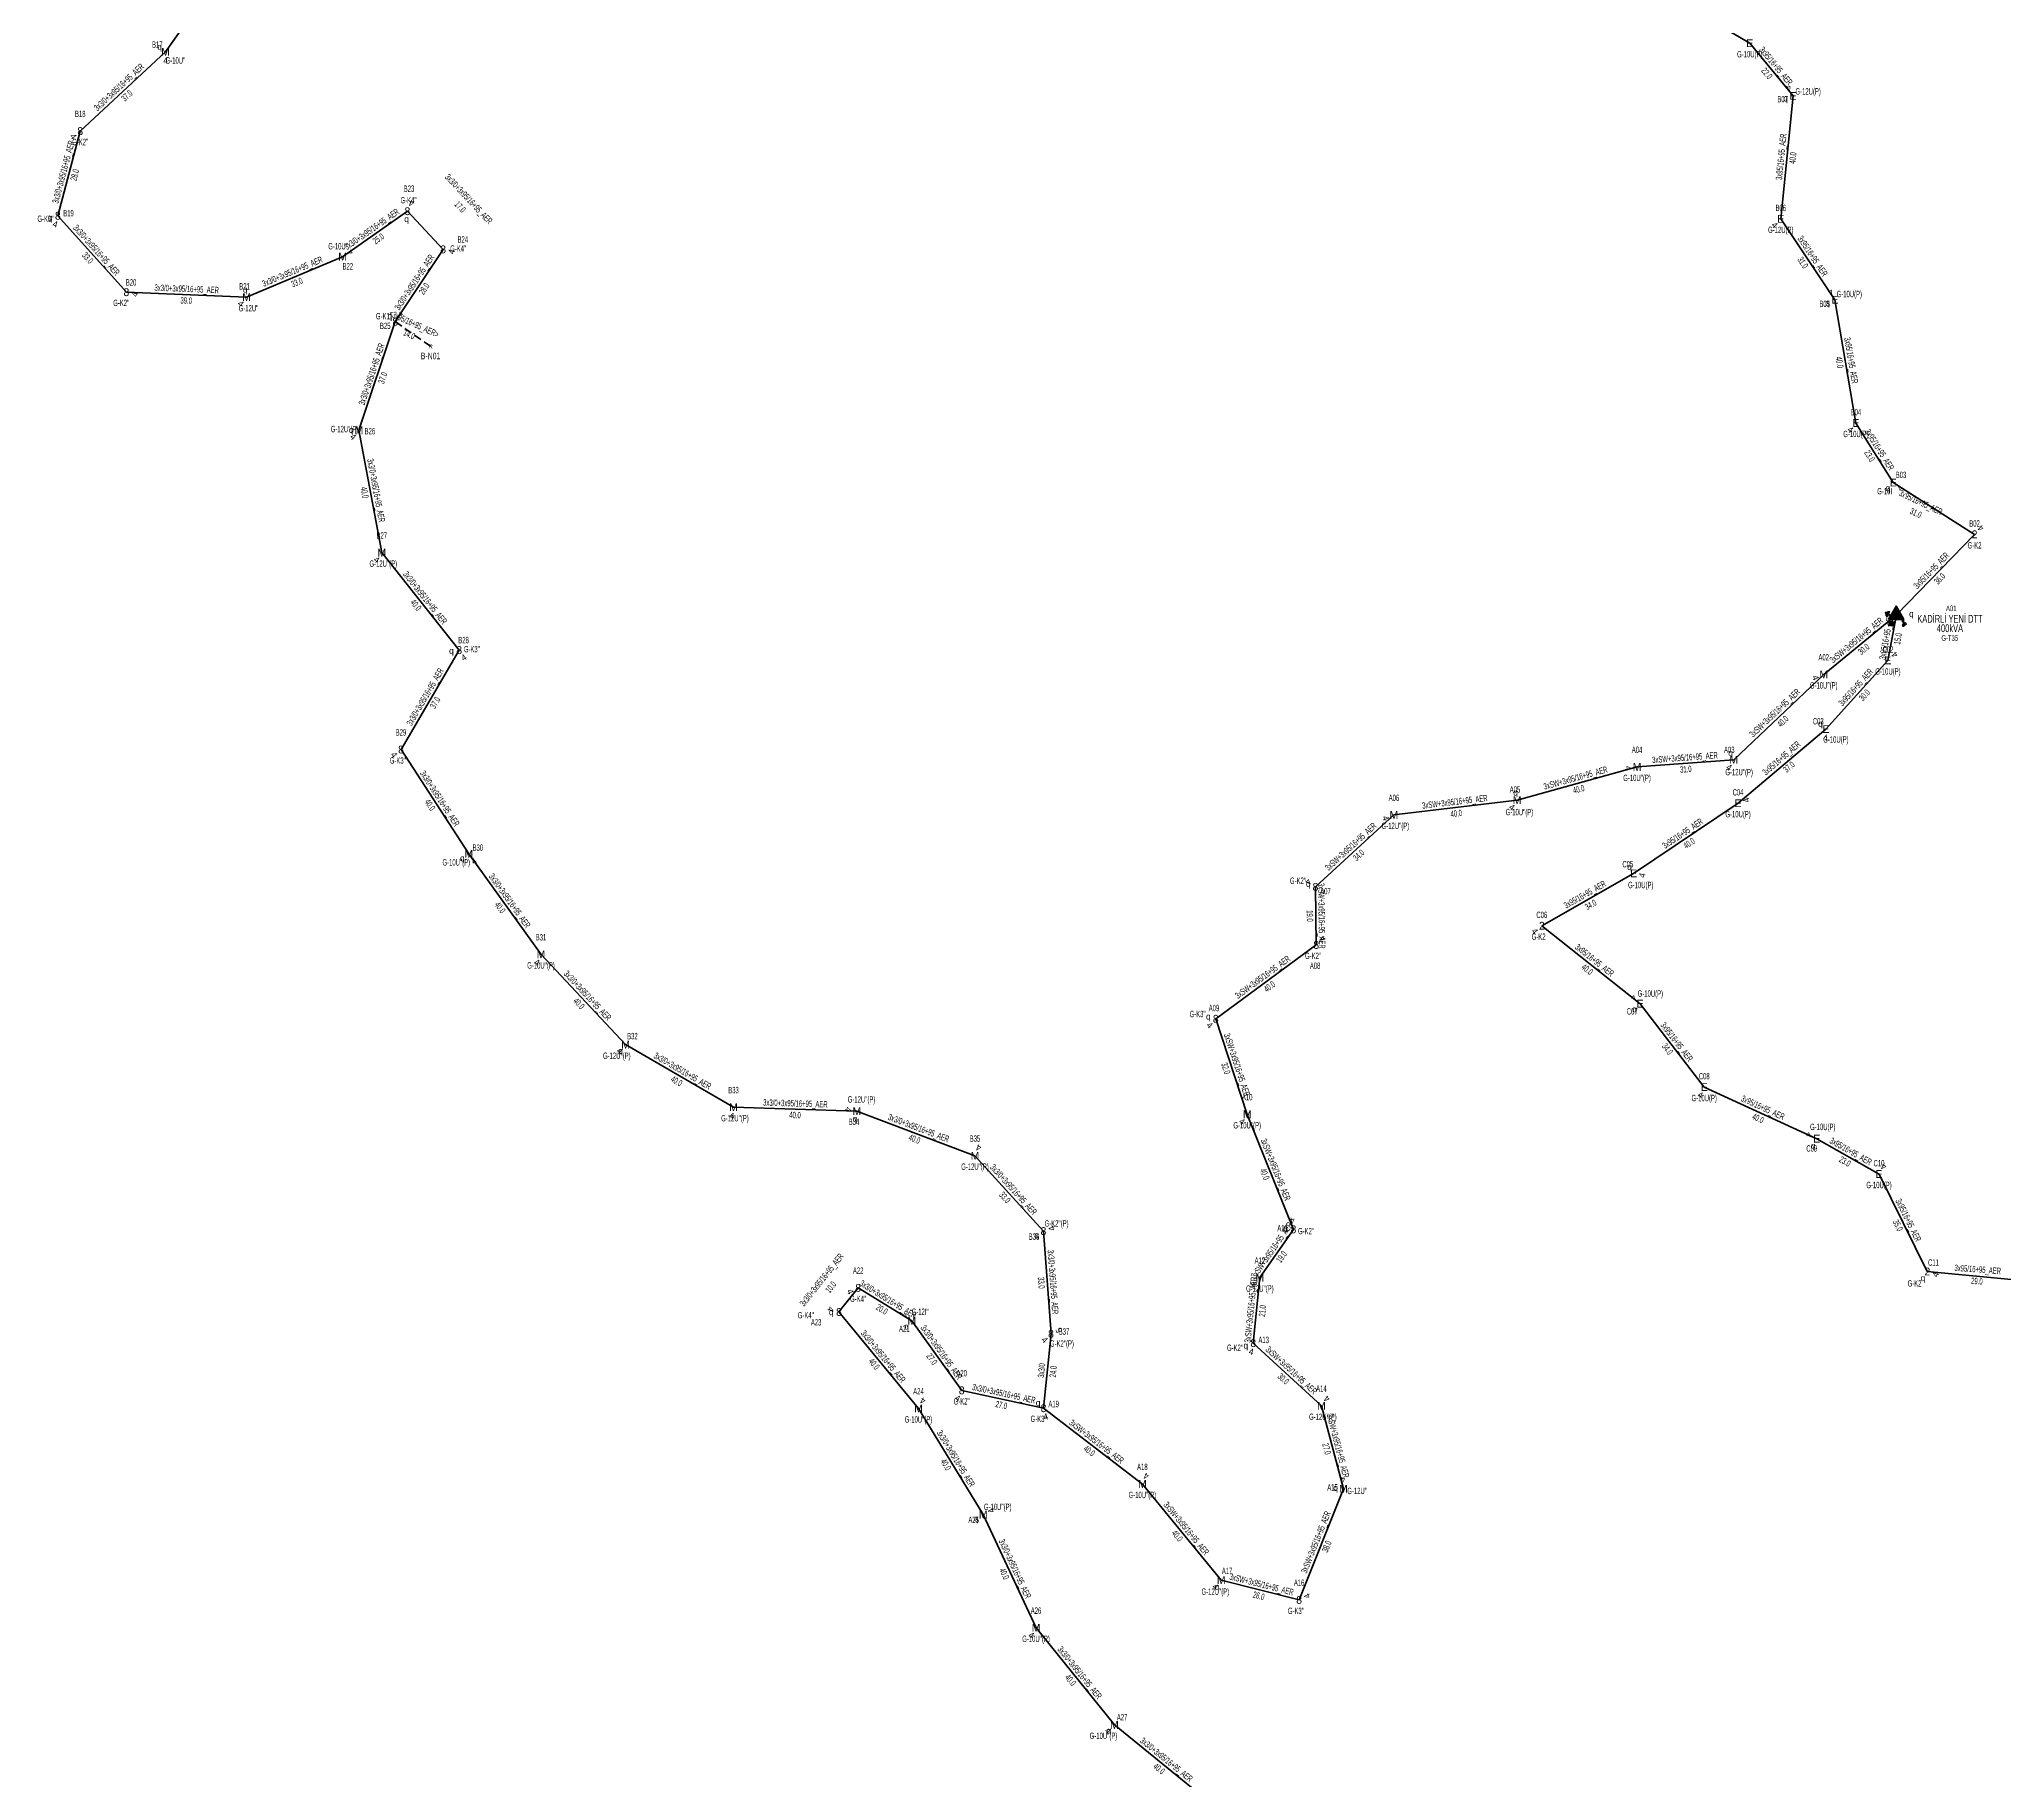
# Model space of a CAD drawing. Header units: millimetres. Extents: x 431745 to 436691, y 4033035 to 4040054.
# Drawn here: x 432769 to 433399, y 4034061 to 4034619 of the extents above; entities that cross this region are included whole.
import ezdxf
from ezdxf.enums import TextEntityAlignment as Align

# ---------------------------------------------------------------- set-up
doc = ezdxf.new("R2010")
doc.units = ezdxf.units.MM
doc.linetypes.add('DASHED', pattern=[3.75, 2.5, -1.25])
for name, color, linetype, lineweight in [('DIREK_AG_YENI', 108, 'Continuous', 25), ('DIREK_OG_YENI', 10, 'Continuous', 25), ('HAT_AG_HAVAI_ILERDE', 3, 'DASHED', 50), ('HAT_AG_HAVAI_YENI', 3, 'Continuous', 50), ('HAT_OG_HAVAI_YENI', 1, 'Continuous', 70), ('NODE_AG_MEVCUT', 5, 'Continuous', 25), ('TRAFO_TADILAT_BYSK', 5, 'Continuous', 30), ('TRAFO_YENI', 5, 'Continuous', 30)]:
    doc.layers.add(name, color=color, linetype=linetype, lineweight=lineweight)
doc.styles.add('Direk', font='B_CAD')
doc.styles.get("Standard").update_dxf_attribs({"font": 'Arial'})

# ---------------------------------------------------------------- blocks, each defined once
blk = doc.blocks.new('YENI_DIREK')
h = blk.add_hatch(color=32)
h.paths.add_polyline_path([(-3.28, -0.5), (-3.07, -0.63), (-2.64, 0.1), (-1.87, -0.35), (-1.77, -0.17), (-2.54, 0.28), (-2.11, 1.01), (-2.33, 1.14)])
h.paths.add_polyline_path([(-3.42, -0.17), (-3.29, -0.25), (-2.57, 0.98), (-2.7, 1.06)])
h.paths.add_polyline_path([(-3.5, 0.29), (-3.37, 0.22), (-3.01, 0.82), (-3.14, 0.9)])
h.paths.add_polyline_path([(-3.41, 0.73), (-3.54, 0.81), (-3.62, 0.68), (-3.49, 0.61)])
h.paths.add_polyline_path([(-1.26, -1.44), (-1.46, -1.44), (-1.47, -2.34), (-2.22, -2.34), (-2.48, -3.47), (-2.38, -3.47), (-2.17, -2.54), (-1.87, -2.54), (-2.08, -3.47), (-1.98, -3.47), (-1.77, -2.54), (-1.47, -2.54), (-1.68, -3.48), (-1.58, -3.48), (-1.37, -2.54), (-1.07, -2.54), (-1.28, -3.48), (-1.18, -3.48), (-0.97, -2.54), (-0.67, -2.55), (-0.88, -3.48), (-0.78, -3.48), (-0.52, -2.35), (-1.27, -2.34)])
at = {"layer": 'TRAFO_YENI'}
for points in [[(2.31, -1.57), (2.08, -1.92), (2.04, -1.44), (1.9, -1.44), (1.98, -2.32), (2.21, -1.96), (2.27, -2.67), (2.06, -2.67), (2.36, -2.87), (2.36, -2.86), (2.6, -2.49), (2.41, -2.63)], [(2.31, -1.57), (2.08, -1.92), (2.04, -1.44), (1.9, -1.44), (1.98, -2.32), (2.21, -1.96), (2.27, -2.67), (2.06, -2.67), (2.36, -2.87), (1.94, -3.19), (2.16, -3.79), (2.22, -3.74), (2.04, -3.26), (2.22, -3.13), (2.4, -3.6), (2.46, -3.56), (2.28, -3.08), (2.46, -2.94), (2.64, -3.42), (2.69, -3.38), (2.51, -2.9), (2.69, -2.76), (2.87, -3.24), (2.93, -3.2), (2.75, -2.72), (2.93, -2.58), (3.11, -3.06), (3.17, -3.01), (2.95, -2.42), (2.36, -2.86), (2.6, -2.49), (2.41, -2.63)], [(2.93, -2.58), (3.11, -3.06), (3.17, -3.01), (2.95, -2.42), (2.36, -2.86), (2.6, -2.49), (2.41, -2.63), (2.31, -1.57), (2.08, -1.92), (2.04, -1.44), (1.9, -1.44), (1.98, -2.32), (2.21, -1.96), (2.27, -2.67), (2.06, -2.67), (2.36, -2.87), (1.94, -3.19), (2.16, -3.79), (2.22, -3.74), (2.04, -3.26), (2.22, -3.13), (2.4, -3.6), (2.46, -3.56), (2.28, -3.08), (2.46, -2.94), (2.64, -3.42), (2.69, -3.38), (2.51, -2.9), (2.69, -2.76), (2.87, -3.24), (2.93, -3.2), (2.75, -2.72)]]:
    blk.add_hatch(color=32, dxfattribs=at).paths.add_polyline_path(points)
at = {"layer": 'TRAFO_TADILAT_BYSK', "color": 32, "flags": 128}
for points in [[(-3.49, 0.61), (-3.41, 0.73), (-3.54, 0.81), (-3.62, 0.68), (-3.49, 0.61)], [(-3.37, 0.22), (-3.01, 0.82), (-3.14, 0.9), (-3.5, 0.29), (-3.37, 0.22)], [(-3.29, -0.25), (-2.57, 0.98), (-2.7, 1.06), (-3.42, -0.17), (-3.29, -0.25)], [(-1.77, -0.17), (-2.54, 0.28), (-2.11, 1.01), (-2.33, 1.14), (-3.28, -0.5), (-3.07, -0.63), (-2.64, 0.1), (-1.87, -0.35), (-1.77, -0.17)], [(-1.26, -1.44), (-1.46, -1.44), (-1.47, -2.34), (-2.22, -2.34), (-2.48, -3.47), (-2.38, -3.47), (-2.17, -2.54), (-1.87, -2.54), (-2.08, -3.47), (-1.98, -3.47), (-1.77, -2.54), (-1.47, -2.54), (-1.68, -3.48), (-1.58, -3.48), (-1.37, -2.54), (-1.07, -2.54), (-1.28, -3.48), (-1.18, -3.48), (-0.97, -2.54), (-0.67, -2.55), (-0.88, -3.48), (-0.78, -3.48), (-0.52, -2.35), (-1.27, -2.34), (-1.26, -1.44)]]:
    blk.add_lwpolyline(points, dxfattribs=at)
at = {"layer": 'TRAFO_YENI', "linetype": 'Continuous'}
for p, q in [((-2.5, -1.44), (0, 2.89)), ((2.5, -1.44), (0, 2.89)), ((-2.5, -1.44), (2.5, -1.44))]:
    blk.add_line(p, q, dxfattribs=at)
at = {"layer": 'TRAFO_YENI', "color": 32, "flags": 128}
blk.add_lwpolyline([(1.9, -1.44), (2.04, -1.44), (2.08, -1.92), (2.31, -1.57), (2.41, -2.63), (2.6, -2.49), (2.36, -2.86), (2.95, -2.42), (3.17, -3.01), (3.11, -3.06), (2.93, -2.58), (2.75, -2.72), (2.93, -3.2), (2.87, -3.24), (2.69, -2.76), (2.51, -2.9), (2.69, -3.38), (2.64, -3.42), (2.46, -2.94), (2.28, -3.08), (2.46, -3.56), (2.4, -3.6), (2.22, -3.13), (2.04, -3.26), (2.22, -3.74), (2.16, -3.79), (1.94, -3.19), (2.36, -2.87), (2.06, -2.67), (2.27, -2.67), (2.21, -1.96), (1.98, -2.32), (1.9, -1.44)], dxfattribs=at)
at = {"layer": 'TRAFO_YENI', "linetype": 'Continuous'}
for points in [[(-2.5, -1.44), (0, -1.44), (0, 2.89)], [(0, -1.44), (0, 2.89), (2.5, -1.44)]]:
    blk.add_solid(points, dxfattribs=at)

msp = doc.modelspace()

# ---------------------------------------------------------------- linework, layer by layer
at = {"layer": 'HAT_AG_HAVAI_ILERDE'}
msp.add_line((432883.275, 4034528.756), (432894.568554, 4034520.826327), dxfattribs=at)
at = {"layer": 'HAT_AG_HAVAI_YENI'}
for p, q in [((433317.118552, 4034617.913123), (433282.836237, 4034637.954019)), ((433331.005881, 4034601.049245), (433317.118552, 4034617.913123)), ((433327.049023, 4034561.672352), (433331.005881, 4034601.049245)), ((433344.367295, 4034535.758194), (433327.049023, 4034561.672352)), ((433351.134931, 4034496.295782), (433344.367295, 4034535.758194)), ((433363.092319, 4034477.216714), (433351.134931, 4034496.295782)), ((433389.12943, 4034460.626279), (433363.092319, 4034477.216714)), ((433389.12943, 4034460.626279), (433364.075, 4034434.824)), ((433361.366927, 4034420.250954), (433364.075, 4034434.824)), ((433341.496561, 4034398.270461), (433361.366927, 4034420.250954)), ((433341.496561, 4034398.270461), (433313.381057, 4034374.529608)), ((433313.381057, 4034374.529608), (433279.914222, 4034352.030449)), ((433279.914222, 4034352.030449), (433250.513, 4034335.281)), ((433250.513, 4034335.281), (433281.97481, 4034310.325703)), ((433281.97481, 4034310.325703), (433302.532658, 4034283.609205)), ((433302.532658, 4034283.609205), (433338.568238, 4034267.091979)), ((433338.568238, 4034267.091979), (433358.517655, 4034255.759793)), ((433358.517655, 4034255.759793), (433373.994, 4034224.541)), ((433373.994, 4034224.541), (433403.179076, 4034221.732674))]:
    msp.add_line(p, q, dxfattribs=at)
at = {"layer": 'HAT_OG_HAVAI_YENI'}
for p, q in [((432823.86, 4034635.325), (432809.671, 4034615.199)), ((432809.671, 4034615.199), (432782.36, 4034589.788)), ((432782.36, 4034589.788), (432775.183, 4034562.66)), ((432866.405, 4034549.559), (432887.153, 4034564.127)), ((432887.153, 4034564.127), (432898.592, 4034551.905)), ((432775.183, 4034562.66), (432797.128715, 4034538.18249)), ((432898.592, 4034551.905), (432883.275, 4034528.756)), ((432835.623, 4034536.618), (432866.405, 4034549.559)), ((432797.128715, 4034538.18249), (432835.623, 4034536.618)), ((432883.275, 4034528.756), (432871.634, 4034493.949)), ((432871.634, 4034493.949), (432878.952, 4034454.777)), ((432878.952, 4034454.777), (432903.736, 4034423.581)), ((433340.808134, 4034415.770485), (433364.075, 4034434.824)), ((432903.736, 4034423.581), (432885.104, 4034391.714)), ((433311.975502, 4034388.435484), (433340.808134, 4034415.770485)), ((432885.104, 4034391.714), (432906.8174, 4034358.331041)), ((433281.01551, 4034386.147668), (433311.975502, 4034388.435484)), ((433242.593608, 4034375.50911), (433281.01551, 4034386.147668)), ((433203.15, 4034370.774), (433242.593608, 4034375.50911)), ((433178.004, 4034347.738), (433203.15, 4034370.774)), ((432906.8174, 4034358.331041), (432929.93946, 4034326.088881)), ((433178.265, 4034329.148), (433178.004, 4034347.738)), ((432929.93946, 4034326.088881), (432957.033585, 4034297.20339)), ((433146.074, 4034305.486), (433178.265, 4034329.148)), ((433156.138196, 4034274.885468), (433146.074, 4034305.486)), ((432957.033585, 4034297.20339), (432991.599, 4034277.158)), ((432991.599, 4034277.158), (433031.120053, 4034275.891898)), ((433031.120053, 4034275.891898), (433068.952, 4034261.626)), ((433170.949, 4034238.056), (433156.138196, 4034274.885468)), ((433068.952, 4034261.626), (433090.875, 4034237.485)), ((433090.875, 4034237.485), (433093.297689, 4034204.60275)), ((433160.202309, 4034222.597421), (433170.949, 4034238.056)), ((433031.53, 4034219.313), (433025.389, 4034211.593)), ((433048.711488, 4034208.793099), (433031.53, 4034219.313)), ((433158.076, 4034201.611), (433160.202309, 4034222.597421)), ((433025.389, 4034211.593), (433050.84991, 4034180.693232)), ((433064.686265, 4034186.476859), (433048.711488, 4034208.793099)), ((433093.297689, 4034204.60275), (433090.926, 4034180.764)), ((433179.919, 4034181.525), (433158.076, 4034201.611)), ((433064.686265, 4034186.476859), (433090.926, 4034180.764)), ((433050.84991, 4034180.693232), (433071.606779, 4034146.691504)), ((433090.926, 4034180.764), (433122.568526, 4034156.489282)), ((433186.947, 4034154.979), (433179.919, 4034181.525)), ((433122.568526, 4034156.489282), (433147.822, 4034125.708)), ((433172.776, 4034119.372), (433186.947, 4034154.979)), ((433071.606779, 4034146.691504), (433088.504, 4034110.439)), ((433147.822, 4034125.708), (433172.776, 4034119.372)), ((433088.504, 4034110.439), (433113.591822, 4034079.323174)), ((433113.591822, 4034079.323174), (433144.605, 4034054.194))]:
    msp.add_line(p, q, dxfattribs=at)

# ---------------------------------------------------------------- block references
at = {"layer": 'TRAFO_YENI'}
msp.add_blockref('YENI_DIREK', (433364.075, 4034434.824), dxfattribs=at)

# ---------------------------------------------------------------- texts
at = {"layer": 'DIREK_AG_YENI', "width": 0.53}
for s, p in [('G-10U(P)', (433317.118552, 4034614.413123)), ('G-12U(P)', (433335.828359, 4034602.511351)), ('B07', (433327.65644, 4034600.033743)), ('B06', (433327.049023, 4034565.172352)), ('G-12U(P)', (433327.049023, 4034558.172352)), ('B05', (433341.116302, 4034534.461644)), ('G-10U(P)', (433349.006006, 4034537.60819)), ('B04', (433351.134931, 4034499.795782)), ('G-10U(P)', (433351.134931, 4034492.795782)), ('B03', (433365.576421, 4034479.682325)), ('G-10I', (433360.328168, 4034474.473141)), ('B02', (433389.12943, 4034464.126279)), ('G-K2', (433389.12943, 4034457.126279)), ('C02', (433361.366927, 4034423.750954)), ('G-10U(P)', (433361.366927, 4034416.750954)), ('C03', (433339.063844, 4034400.786785)), ('G-10U(P)', (433344.706334, 4034394.950375)), ('C04', (433313.381057, 4034378.029608)), ('G-10U(P)', (433313.381057, 4034371.029608)), ('C05', (433278.070363, 4034355.005375)), ('G-10U(P)', (433282.20448, 4034348.33529)), ('C06', (433250.513, 4034338.781)), ('G-K2', (433249.501285, 4034331.781)), ('G-10U(P)', (433285.283924, 4034313.586407)), ('C07', (433279.481767, 4034307.869133)), ('C08', (433302.532658, 4034287.109205)), ('G-10U(P)', (433302.532658, 4034280.109205)), ('G-10U(P)', (433340.497331, 4034270.859865)), ('C09', (433336.973196, 4034263.976559)), ('C10', (433358.517655, 4034259.259793)), ('G-10U(P)', (433358.517655, 4034252.259793)), ('C11', (433375.975951, 4034227.425765)), ('G-K2', (433369.912463, 4034220.748138))]:
    msp.add_text(s, height=2.05, dxfattribs=at).set_placement(p, align=Align.MIDDLE_CENTER)
at = {"layer": 'DIREK_AG_YENI', "style": 'Direk'}
for s, p in [('E', (433317.118552, 4034617.913123)), ('E', (433331.005881, 4034601.049245)), ('E', (433327.049023, 4034561.672352)), ('E', (433344.367295, 4034535.758194)), ('E', (433351.134931, 4034496.295782)), ('E', (433363.092319, 4034477.216714)), ('2', (433389.12943, 4034460.626279)), ('E', (433361.366927, 4034420.250954)), ('E', (433341.496561, 4034398.270461)), ('E', (433313.381057, 4034374.529608)), ('E', (433279.914222, 4034352.030449)), ('2', (433250.513, 4034335.281)), ('E', (433281.97481, 4034310.325703)), ('E', (433302.532658, 4034283.609205)), ('E', (433338.568238, 4034267.091979)), ('E', (433358.517655, 4034255.759793)), ('2', (433373.994, 4034224.541))]:
    msp.add_text(s, height=2.5, dxfattribs=at).set_placement(p, align=Align.MIDDLE_CENTER)
at = {"layer": 'DIREK_AG_YENI', "color": 32, "style": 'Direk'}
for rotation, p in [(208.168928, (433329.684077, 4034603.517612)), (315.000001, (433325.069124, 4034559.692453)), (207.748753, (433343.063628, 4034538.236188)), (319.86566, (433349.330101, 4034494.155084)), (411.140652, (433365.272647, 4034475.459964)), (495.000001, (433391.109329, 4034462.606178)), (489.736474, (433363.520107, 4034422.040875)), (357.105023, (433341.355146, 4034395.474034)), (470.088947, (433316.010707, 4034375.491348)), (437.851433, (433282.651516, 4034351.441197)), (306.938729, (433248.27502, 4034333.59831)), (228.078298, (433279.891446, 4034312.196424)), (333.788807, (433301.295951, 4034281.097123)), (244.131781, (433336.048798, 4034268.313627)), (508.184685, (433359.993767, 4034258.139098)), (430.006504, (433376.625248, 4034223.583642))]:
    msp.add_text('4', height=2, rotation=rotation, dxfattribs=at).set_placement(p, align=Align.MIDDLE_CENTER)
at = {"layer": 'DIREK_AG_YENI', "color": 4, "style": 'Direk'}
for p in [(433328.613423, 4034600.323886), (433342.045157, 4034534.832087), (433361.31796, 4034475.455564), (433339.758906, 4034400.067835), (433278.59718, 4034354.155396), (433280.194065, 4034308.57101), (433337.428923, 4034264.866679), (433372.578321, 4034222.480453)]:
    msp.add_text('q', height=2, dxfattribs=at).set_placement(p, align=Align.MIDDLE_CENTER)
at = {"layer": 'DIREK_OG_YENI', "width": 0.53}
for s, p in [('B17', (432807.034492, 4034617.500918)), ("G-10U''", (432812.857302, 4034612.41706)), ('B18', (432782.36, 4034595.288)), ("G-K2''", (432782.36, 4034586.288)), ('B23', (432887.665014, 4034571.343449)), ('B19', (432778.58587, 4034563.478827)), ("G-K4''", (432887.519685, 4034567.668538)), ("G-K3''", (432771.225104, 4034561.707618)), ("G-10U''", (432864.955566, 4034552.909637)), ("G-K4''", (432903.4308, 4034552.178371)), ('B24', (432904.895677, 4034555.0766)), ('B22', (432868.051799, 4034546.470626)), ('B20', (432798.64506, 4034541.336963)), ('B21', (432835.00093, 4034540.062275)), ("G-K2''", (432795.502161, 4034534.798747)), ("G-12U''", (432836.263618, 4034533.071028)), ("G-K1''", (432879.654607, 4034530.521144)), ('B25', (432880.047485, 4034527.402062)), ("G-12U''(P)", (432867.012259, 4034494.355282)), ('B26', (432875.122885, 4034493.670284)), ('B27', (432878.952, 4034460.277)), ("G-12U''(P)", (432879.415971, 4034451.277)), ('B28', (432905.144454, 4034426.7851)), ("G-K3''", (432907.811345, 4034423.871402)), ('A02', (433340.808134, 4034421.270485)), ("G-10U''(P)", (433340.808134, 4034412.270485)), ('B29', (432885.104, 4034397.214)), ("G-K3''", (432884.092285, 4034388.214)), ('A04', (433281.01551, 4034391.647668)), ('A03', (433310.56033, 4034391.636623)), ("G-10U''(P)", (433281.01551, 4034382.647668)), ("G-12U''(P)", (433313.715808, 4034384.498886)), ('A06', (433203.15, 4034376.274)), ('A05', (433241.916114, 4034378.942912)), ("G-10U''(P)", (433243.345619, 4034371.697625)), ("G-12U''(P)", (433203.613971, 4034367.274)), ("G-10U''(P)", (432902.801639, 4034355.587216)), ('B30', (432909.70725, 4034360.305571)), ("G-K2''", (433172.424469, 4034349.710169)), ('A07', (433181.217294, 4034346.35065)), ('B31', (432929.93946, 4034331.588881)), ("G-K2''", (433177.253285, 4034325.648)), ("G-10U''(P)", (432929.93946, 4034322.588881)), ('A08', (433177.89818, 4034322.472069)), ("G-K3''", (433140.270836, 4034307.018687)), ('A09', (433145.50899, 4034308.940094)), ('B32', (432959.211034, 4034299.943594)), ("G-12U''(P)", (432954.216919, 4034293.658762)), ('B33', (432991.599, 4034282.658)), ("G-12U''(P)", (433032.611511, 4034279.675986)), ('A10', (433156.138196, 4034280.385468)), ("G-12U''(P)", (432992.062971, 4034273.658)), ('B34', (433030.202912, 4034272.514198)), ('B35', (433068.952, 4034267.126)), ("G-10U''(P)", (433156.138196, 4034271.385468)), ("G-12U''(P)", (433068.952, 4034258.126)), ('B36', (433087.858015, 4034235.710795)), ("G-K2''(P)", (433095.086058, 4034239.961407)), ('A11', (433167.471155, 4034238.449185)), ("G-K2''", (433175.001868, 4034237.483427)), ('A22', (433031.53, 4034224.813)), ('A12', (433160.202309, 4034228.097421)), ("G-12U''(P)", (433160.202309, 4034219.097421)), ("G-K4''", (433014.763942, 4034210.561256)), ("G-K4''", (433031.53, 4034215.813)), ("G-12I''", (433051.389005, 4034211.670324)), ('A23', (433018.072164, 4034208.286642)), ('A21', (433046.327134, 4034206.230902)), ('B37', (433097.451172, 4034205.303169)), ("G-K2''(P)", (433096.805075, 4034201.471948)), ("G-K2''", (433152.249221, 4034200.134368)), ('A13', (433161.422187, 4034202.637173)), ('A20', (433064.686265, 4034191.976859)), ('A24', (433050.84991, 4034186.193232)), ('A14', (433179.919, 4034187.025)), ("G-K2''", (433064.686265, 4034182.976859)), ('A19', (433094.153805, 4034182.117246)), ("G-10U''(P)", (433050.84991, 4034177.193232)), ("G-K3''", (433089.349033, 4034177.364884)), ("G-12U''(P)", (433180.382971, 4034178.025)), ('A18', (433122.568526, 4034161.989282)), ('A15', (433183.475504, 4034155.424773)), ("G-12U''", (433191.363274, 4034154.281994)), ("G-10U''(P)", (433076.236205, 4034149.173407)), ("G-10U''(P)", (433122.568526, 4034152.989282)), ('A25', (433068.522113, 4034145.03777)), ('A17', (433149.699463, 4034128.661833)), ('A16', (433172.776, 4034124.872)), ('A26', (433088.504, 4034115.939)), ("G-12U''(P)", (433145.946097, 4034122.026651)), ("G-K3''", (433171.764285, 4034115.872)), ("G-10U''(P)", (433088.504, 4034106.939)), ('A27', (433116.069683, 4034081.795057)), ("G-10U''(P)", (433110.117182, 4034075.856918))]:
    msp.add_text(s, height=2.05, dxfattribs=at).set_placement(p, align=Align.MIDDLE_CENTER)
at = {"layer": 'DIREK_OG_YENI', "color": 4, "style": 'Direk'}
for p in [(432807.78778, 4034616.843227), (432772.752379, 4034562.075124), (432886.89553, 4034561.640293), (432835.178664, 4034539.078196), (432881.507233, 4034530.523767), (432869.141939, 4034494.148083), (432901.242323, 4034423.403305), (433310.964665, 4034390.722012), (433242.109683, 4034377.961826), (432904.753222, 4034356.920662), (433175.70879, 4034348.728964), (433143.692856, 4034306.247679), (432955.478265, 4034295.246101), (433030.464952, 4034273.479255), (433088.720011, 4034236.217711), (433168.464825, 4034238.336847), (433022.889093, 4034211.571416), (433047.008378, 4034206.962958), (433155.685866, 4034200.87802), (433089.158233, 4034182.531767), (433184.46736, 4034155.297409), (433069.403446, 4034145.510266), (433146.480955, 4034123.598119), (433111.821921, 4034077.557544)]:
    msp.add_text('q', height=2, dxfattribs=at).set_placement(p, align=Align.MIDDLE_CENTER)
at = {"layer": 'DIREK_OG_YENI', "style": 'Direk'}
for s, p in [('M', (432809.671, 4034615.199)), ('8', (432782.36, 4034589.788)), ('8', (432887.153, 4034564.127)), ('8', (432775.183, 4034562.66)), ('8', (432898.592, 4034551.905)), ('M', (432866.405, 4034549.559)), ('8', (432797.128715, 4034538.18249)), ('M', (432835.623, 4034536.618)), ('8', (432883.275, 4034528.756)), ('M', (432871.634, 4034493.949)), ('M', (432878.952, 4034454.777)), ('8', (432903.736, 4034423.581)), ('M', (433340.808134, 4034415.770485)), ('8', (432885.104, 4034391.714)), ('M', (433311.975502, 4034388.435484)), ('M', (433281.01551, 4034386.147668)), ('M', (433242.593608, 4034375.50911)), ('M', (433203.15, 4034370.774)), ('M', (432906.8174, 4034358.331041)), ('8', (433178.004, 4034347.738)), ('M', (432929.93946, 4034326.088881)), ('8', (433178.265, 4034329.148)), ('8', (433146.074, 4034305.486)), ('M', (432957.033585, 4034297.20339)), ('M', (432991.599, 4034277.158)), ('M', (433031.120053, 4034275.891898)), ('M', (433156.138196, 4034274.885468)), ('M', (433068.952, 4034261.626)), ('8', (433090.875, 4034237.485)), ('8', (433170.949, 4034238.056)), ('8', (433031.53, 4034219.313)), ('M', (433160.202309, 4034222.597421)), ('8', (433025.389, 4034211.593)), ('M', (433048.711488, 4034208.793099)), ('8', (433093.297689, 4034204.60275)), ('8', (433158.076, 4034201.611)), ('8', (433064.686265, 4034186.476859)), ('M', (433050.84991, 4034180.693232)), ('8', (433090.926, 4034180.764)), ('M', (433179.919, 4034181.525)), ('M', (433122.568526, 4034156.489282)), ('M', (433186.947, 4034154.979)), ('M', (433071.606779, 4034146.691504)), ('M', (433147.822, 4034125.708)), ('8', (433172.776, 4034119.372)), ('M', (433088.504, 4034110.439)), ('M', (433113.591822, 4034079.323174))]:
    msp.add_text(s, height=2.5, dxfattribs=at).set_placement(p, align=Align.MIDDLE_CENTER)
at = {"layer": 'DIREK_OG_YENI', "color": 32, "style": 'Direk'}
for s, rotation, p in [('4', 360.906031, (432809.715275, 4034612.39935)), ('4', 307.590651, (432780.14131, 4034588.079956)), ('4', 513.596695, (432888.398123, 4034566.634921)), ('4', 342.704055, (432774.35054, 4034559.986611)), ('4', 481.570949, (432868.790579, 4034551.024951)), ('4', 434.871059, (432901.294955, 4034551.174222)), ('4', 435.99961, (432799.845538, 4034537.50509)), ('4', 318.955236, (432833.784384, 4034534.506249)), ('4', 505.717151, (432884.85218, 4034531.069547)), ('4', 318.007186, (432869.760695, 4034491.86796)), ('4', 324.066571, (432877.308834, 4034452.509842)), ('4', 391.880963, (432905.214837, 4034421.203388)), ('4', 291.736327, (433338.207219, 4034414.733545)), ('4', 306.938729, (432882.86602, 4034390.03131)), ('4', 277.738384, (433278.241009, 4034385.770648)), ('4', 329.037843, (433310.534981, 4034386.034464)), ('4', 291.246246, (433200.540311, 4034369.759344)), ('4', 324.003322, (433240.94794, 4034373.243767)), ('4', 394.994558, (432908.423196, 4034356.037262)), ('4', 234.570034, (433175.722491, 4034349.361181)), ('4', 493.829662, (433180.284925, 4034331.087047)), ('4', 332.822863, (432928.66058, 4034323.598005)), ('4', 316.705402, (433144.153901, 4034303.448055)), ('4', 317.347721, (432955.136453, 4034295.144048)), ('4', 348.720359, (432991.051326, 4034274.412084)), ('4', 258.326871, (433028.377963, 4034276.458416)), ('4', 324.102749, (433154.496462, 4034272.617272)), ('4', 516.121658, (433070.085429, 4034264.18634)), ('4', 467.336209, (433093.547803, 4034238.319339)), ('4', 546.933001, (433170.611016, 4034240.835526)), ('4', 295.749468, (433029.008034, 4034218.096577)), ('4', 312.107316, (433158.125017, 4034220.719961)), ('4', 250.996806, (433022.741599, 4034212.504738)), ('4', 232.790356, (433046.481489, 4034210.486352)), ('5', 114.239959, (433095.850824, 4034205.752315)), ('4', 314.266109, (433091.292592, 4034202.648373)), ('4', 347.224347, (433157.456824, 4034198.880318)), ('4', 510.701306, (433052.220126, 4034183.135057)), ('4', 332.798235, (433063.406314, 4034183.986533)), ('4', 502.414368, (433181.62685, 4034183.743839)), ('4', 373.808995, (433091.594321, 4034178.044929)), ('4', 514.683012, (433123.765878, 4034159.020358)), ('4', 542.929959, (433186.803878, 4034157.77534)), ('4', 476.593271, (433074.110558, 4034147.944936)), ('4', 318.462944, (433145.965308, 4034123.612124)), ('4', 476.087858, (433175.290738, 4034120.603297)), ('4', 327.495068, (433086.999358, 4034108.077633)), ('4', 311.904533, (433111.507897, 4034077.453078))]:
    msp.add_text(s, height=2, rotation=rotation, dxfattribs=at).set_placement(p, align=Align.MIDDLE_CENTER)
at = {"layer": 'HAT_AG_HAVAI_ILERDE', "lineweight": 30, "width": 0.53}
msp.add_text('<3x95/16+95_AER>', height=2.05, rotation=335.471245, dxfattribs=at).set_placement((432888.86363, 4034527.140046, 216446.873253), align=Align.CENTER)
msp.add_text('14.0', height=2.05, rotation=335.471245, dxfattribs=at).set_placement((432888.157875, 4034525.593466, 216446.873253), align=Align.TOP_CENTER)
at = {"layer": 'HAT_AG_HAVAI_YENI', "lineweight": 30, "width": 0.53}
for rotation, p in [(309.471304, (433324.718368, 4034610.021522)), (84.261792, (433328.181711, 4034581.445784)), (303.754563, (433336.41487, 4034549.187564)), (279.731317, (433348.588882, 4034516.170662)), (302.076529, (433357.833863, 4034487.207642)), (334.582428, (433371.484635, 4034469.952371)), (45.842549, (433375.992629, 4034448.317479)), (79.471498, (433361.885502, 4034427.692994)), (47.825012, (433351.825193, 4034410.984668)), (400.813091, (433327.906637, 4034388.196627)), (393.912239, (433296.173405, 4034363.985438)), (389.669014, (433264.792996, 4034344.394538, 216625.256625)), (321.578005, (433266.772261, 4034323.469537)), (307.577612, (433292.927382, 4034297.485814)), (335.375229, (433320.904621, 4034276.12329)), (330.401434, (433348.962779, 4034262.164967)), (296.369449, (433367.017382, 4034240.52799)), (355.770786, (433390.077292, 4034224.204111, 216703.017609))]:
    msp.add_text('3x95/16+95_AER', height=2.05, rotation=rotation, dxfattribs=at).set_placement(p, align=Align.CENTER)
for s, rotation, p in [('22.0', 309.471304, (433323.406065, 4034608.940846)), ('40.0', 84.261792, (433329.873193, 4034581.275813)), ('31.0', 303.754563, (433335.001447, 4034548.242982)), ('40.0', 279.731317, (433346.913343, 4034515.883314)), ('23.0', 302.076529, (433356.393386, 4034486.304854)), ('31.0', 334.582428, (433370.754975, 4034468.416925)), ('36.0', 45.842549, (433377.212257, 4034447.133204)), ('15.0', 79.471498, (433363.556881, 4034427.382362)), ('30.0', 47.825012, (433353.085059, 4034409.843293)), ('37.0', 400.813091, (433329.017746, 4034386.909989)), ('40.0', 393.912239, (433297.121873, 4034362.574619)), ('34.0', 389.669014, (433265.634477, 4034342.917409, 216625.256625)), ('40.0', 321.578005, (433265.715799, 4034322.137664)), ('34.0', 307.577612, (433291.580085, 4034296.449094)), ('40.0', 335.375229, (433320.196275, 4034274.577895)), ('23.0', 330.401434, (433348.123114, 4034260.686805)), ('35.0', 296.369449, (433365.49427, 4034239.772922)), ('29.0', 355.770786, (433389.951923, 4034222.50874, 216703.017609))]:
    msp.add_text(s, height=2.05, rotation=rotation, dxfattribs=at).set_placement(p, align=Align.TOP_CENTER)
at = {"layer": 'HAT_OG_HAVAI_YENI', "lineweight": 30, "width": 0.53}
for s, rotation, p in [('3x3/0+3x95/16+95_AER', 402.936159, (432795.436673, 4034603.11592, 216391.180179)), ('3x3/0+3x95/16+95_AER', 435.181489, (432777.950124, 4034576.441445, 216387.591675)), ('3x3/0+3x95/16+95_AER', 313.104635, (432906.049878, 4034567.368773, 216449.296)), ('3x3/0+3x95/16+95_AER', 311.878054, (432786.788914, 4034550.988588, 216398.564358)), ('3x3/0+3x95/16+95_AER', 35.073346, (432876.290156, 4034557.538861, 216443.576319)), ('3x3/0+3x95/16+95_AER', 22.803553, (432850.684126, 4034543.872079, 216433.202267)), ('3x3/0+3x95/16+95_AER', 416.508587, (432890.224627, 4034540.79954, 216441.6375)), ('3x3/0+3x95/16+95_AER', 357.672075, (432816.410179, 4034538.249356, 216417.811296)), ('3x3/0+3x95/16+95_AER', 431.507786, (432876.648388, 4034511.622099, 216435.817)), ('3x3/0+3x95/16+95_AER', 280.581034, (432876.128684, 4034474.519436)), ('3x3/0+3x95/16+95_AER', 308.465325, (432892.00943, 4034439.707849)), ('3xSW+3x95/16+95_AER', 39.3145, (433351.903255, 4034425.955072)), ('3x3/0+3x95/16+95_AER', 419.686138, (432893.68629, 4034408.07645)), ('3xSW+3x95/16+95_AER', 43.472651, (433325.807011, 4034402.719832)), ('3xSW+3x95/16+95_AER', 4.22624, (433296.432865, 4034388.139265)), ('3x3/0+3x95/16+95_AER', 303.041054, (432896.673334, 4034375.486002)), ('3xSW+3x95/16+95_AER', 15.476765, (433261.577738, 4034381.647567)), ('3xSW+3x95/16+95_AER', 6.845602, (433222.770443, 4034373.98544)), ('3xSW+3x95/16+95_AER', 42.492298, (433190.002898, 4034359.882875)), ('3x3/0+3x95/16+95_AER', 305.645724, (432919.069171, 4034342.705317)), ('3xSW+3x95/16+95_AER', 270.802854, (433178.984394, 4034338.45523)), ('3x3/0+3x95/16+95_AER', 313.167142, (432944.10648, 4034312.227645)), ('3xSW+3x95/16+95_AER', 36.318395, (433161.666114, 4034318.002135)), ('3x3/0+3x95/16+95_AER', 329.889455, (432974.742569, 4034287.916088)), ('3xSW+3x95/16+95_AER', 288.204774, (433151.913731, 4034290.451391)), ('3x3/0+3x95/16+95_AER', 358.165091, (433011.386743, 4034277.374513, 216515.560026)), ('3x3/0+3x95/16+95_AER', 339.141636, (433050.548529, 4034269.547785, 216534.475879)), ('3xSW+3x95/16+95_AER', 291.907652, (433164.332388, 4034256.787778)), ('3x3/0+3x95/16+95_AER', 312.243652, (433080.542627, 4034250.126933, 216545.4375)), ('3xSW+3x95/16+95_AER', 55.192051, (433164.877916, 4034230.811813)), ('3x3/0+3x95/16+95_AER', 411.499346, (433020.622129, 4034221.250289)), ('3x3/0+3x95/16+95_AER', 274.214483, (433092.933861, 4034221.106205, 216546.648844)), ('3x3/0+3x95/16+95_AER', 328.521346, (433040.564784, 4034214.777908)), ('3xSW+3x95/16+95_AER', 84.21377, (433158.293337, 4034212.190005)), ('3x3/0+3x95/16+95_AER', 305.596468, (433057.390043, 4034198.129741, 216524.355744)), ('3x3/0+3x95/16+95_AER', 309.487951, (433038.775593, 4034196.683483)), ('3xSW+3x95/16+95_AER', 317.399329, (433169.57273, 4034192.193644, 216579.037851)), ('3x3/0', 444.318408, (433091.26602, 4034192.767525, 216545.463)), ('3x3/0+3x95/16+95_AER', 347.716156, (433077.98676, 4034184.450727)), ('3xSW+3x95/16+95_AER', 322.506207, (433107.264637, 4034169.301047)), ('3xSW+3x95/16+95_AER', 284.829332, (433184.254893, 4034168.469279, 216589.959527)), ('3x3/0+3x95/16+95_AER', 301.402609, (433061.953843, 4034164.135259)), ('3xSW+3x95/16+95_AER', 309.366067, (433135.852568, 4034141.6376)), ('3xSW+3x95/16+95_AER', 68.298279, (433179.072129, 4034137.489581, 216593.473677)), ('3x3/0+3x95/16+95_AER', 294.990203, (433080.825876, 4034128.924268)), ('3xSW+3x95/16+95_AER', 345.753659, (433160.508544, 4034123.363598)), ('3x3/0+3x95/16+95_AER', 308.878263, (433101.709683, 4034095.414526)), ('3x3/0+3x95/16+95_AER', 320.983336, (433129.63353, 4034067.419132))]:
    msp.add_text(s, height=2.05, rotation=rotation, dxfattribs=at).set_placement(p, align=Align.CENTER)
for s, rotation, p in [('37.0', 402.936159, (432796.594684, 4034601.871327, 216391.180179)), ('28.0', 435.181489, (432779.593583, 4034576.006656, 216387.591675)), ('17.0', 313.104635, (432904.808696, 4034566.207107, 216449.296)), ('25.0', 35.073346, (432877.267018, 4034556.147552, 216443.576319)), ('33.0', 311.878054, (432785.52315, 4034549.853757, 216398.564358)), ('33.0', 22.803553, (432851.343, 4034542.304953, 216433.202267)), ('28.0', 416.508587, (432891.642373, 4034539.86146, 216441.6375)), ('39.0', 357.672075, (432816.341127, 4034536.550759, 216417.811296)), ('37.0', 431.507786, (432878.260612, 4034511.082901, 216435.817)), ('40.0', 280.581034, (432874.457591, 4034474.207272)), ('40.0', 308.465325, (432890.678356, 4034438.650379)), ('30.0', 39.3145, (433352.980335, 4034424.639816)), ('37.0', 419.686138, (432895.153855, 4034407.218398)), ('40.0', 43.472651, (433326.976625, 4034401.486137)), ('31.0', 4.22624, (433296.558147, 4034386.443887)), ('40.0', 303.041054, (432895.248258, 4034374.559095)), ('40.0', 15.476765, (433262.031379, 4034380.009211)), ('40.0', 6.845602, (433222.973073, 4034372.297559)), ('34.0', 42.492298, (433191.151233, 4034358.629349)), ('40.0', 305.645724, (432917.687689, 4034341.714605)), ('19.0', 270.802854, (433177.284561, 4034338.431409)), ('40.0', 36.318395, (433162.672976, 4034316.63238)), ('40.0', 313.167142, (432942.866566, 4034311.064626)), ('32.0', 288.204774, (433150.298823, 4034289.920287)), ('40.0', 329.889455, (432973.88973, 4034286.445487)), ('40.0', 358.165091, (433011.33231, 4034275.675385, 216515.560026)), ('40.0', 339.141636, (433049.943228, 4034267.959197, 216534.475879)), ('40.0', 291.907652, (433162.755151, 4034256.153488)), ('33.0', 312.243652, (433079.28413, 4034248.984049, 216545.4375)), ('19.0', 55.192051, (433166.273735, 4034229.841406)), ('10.0', 411.499346, (433021.952551, 4034220.191999)), ('33.0', 274.214483, (433091.238458, 4034220.981271, 216546.648844)), ('20.0', 328.521346, (433039.677076, 4034213.328089)), ('21.0', 84.21377, (433159.984675, 4034212.018616)), ('40.0', 309.487951, (433037.463604, 4034195.602426)), ('27.0', 305.596468, (433056.007711, 4034197.140217, 216524.355744)), ('24.0', 444.318408, (433092.957669, 4034192.599225, 216545.463)), ('30.0', 317.399329, (433168.422027, 4034190.942293, 216579.037851)), ('27.0', 347.716156, (433077.625077, 4034182.789647)), ('40.0', 322.506207, (433106.229889, 4034167.952235)), ('27.0', 284.829332, (433182.611516, 4034168.03418, 216589.959527)), ('40.0', 301.402609, (433060.502847, 4034163.249477)), ('40.0', 309.366067, (433134.538282, 4034140.559337)), ('38.0', 68.298279, (433180.651635, 4034136.860964, 216593.473677)), ('40.0', 294.990203, (433079.285029, 4034128.20608)), ('26.0', 345.753659, (433160.090189, 4034121.715879)), ('40.0', 308.878263, (433100.386265, 4034094.347491)), ('40.0', 320.983336, (433128.563301, 4034066.098295))]:
    msp.add_text(s, height=2.05, rotation=rotation, dxfattribs=at).set_placement(p, align=Align.TOP_CENTER)
at = {"layer": 'NODE_AG_MEVCUT', "style": 'Direk'}
msp.add_text('R', height=1.4, dxfattribs=at).set_placement((432894.568554, 4034520.826327), align=Align.MIDDLE_CENTER)
at = {"layer": 'NODE_AG_MEVCUT', "width": 0.6}
msp.add_text('B-N01', height=2.1, dxfattribs=at).set_placement((432894.568554, 4034518.826327), align=Align.TOP_CENTER)
at = {"layer": 'TRAFO_YENI', "color": 4, "style": 'Direk'}
msp.add_text('q', height=2, dxfattribs=at).set_placement((433368.89187, 4034435.204734), align=Align.MIDDLE_CENTER)
at = {"layer": 'TRAFO_YENI', "width": 0.6}
for s, height, p in [('KADİRLİ YENİ DTT', 2.5, (433381.244003, 4034432.330168)), ('400kVA', 2.5, (433381.244003, 4034429.330168)), ('A01', 1.8, (433381.656649, 4034436.048159))]:
    msp.add_text(s, height=height, dxfattribs=at).set_placement(p, align=Align.CENTER)
msp.add_text('G-T35', height=1.8, dxfattribs=at).set_placement((433381.185015, 4034428.327084), align=Align.TOP_CENTER)

doc.saveas('drawing.dxf')
